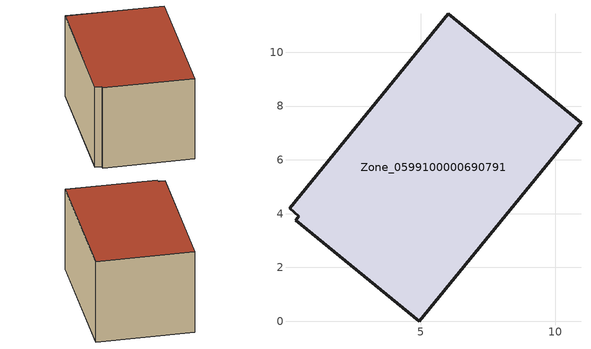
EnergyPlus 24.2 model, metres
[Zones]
Zone_0599100000690791
 floor ground (C_G): 0.35,3.76 0.46,3.9 0.12,4.2 6.02,11.43 10.96,7.38 4.94,0 z0
 wall outside (C_F): 4.94,0 10.96,7.38 6.02,11.43 0.12,4.2 0.46,3.9 0.35,3.76 4.94,0 z0:5.79
 roof outside (C_R): 0.46,3.9 0.35,3.76 4.94,0 10.96,7.38 6.02,11.43 0.12,4.2 z5.79
[BUILDING]
Pand.0599100000690791: North Axis=0; Terrain=City; Loads Convergence Tolerance Value=0.04; Temperature Convergence Tolerance Value=0.4; Solar Distribution=FullExterior; Maximum Number of Warmup Days=25; Minimum Number of Warmup Days=1
[Site:Location]
Rotterdam.The.Hague.AP_ZH_NLD Design_Conditions: Latitude=51.96; Longitude=4.45; Time Zone=1; Elevation=-4.5
[SITE:GROUNDTEMPERATURE:BUILDINGSURFACE]
18, 18, 18, 18, 18, 18, 18, 18, 18, 18, 18, 18
[MATERIAL] Thermal Absorptance=0.9; Solar Absorptance=0.7; Visible Absorptance=0.7
Name | Roughness | Thickness | Conductivity | Density | Specific Heat
G.TI.1946-1964 | MediumSmooth | 0.15 | 1 | 540 | 1210
F.TI.1946-1964 | Rough | 0.3 | 0.857143 | 1920 | 840
R.TI.1946-1964 | MediumRough | 0.2 | 0.277778 | 1500 | 1000
[CONSTRUCTION]
C_G: G.TI.1946-1964
C_F: F.TI.1946-1964
C_R: R.TI.1946-1964
[ZONE]
Zone_0599100000690791: Type=1; Multiplier=1; Ceiling Height=Autocalculate; Volume=Autocalculate; Floor Area=autocalculate; Part of Total Floor Area=Yes
[ZONEINFILTRATION:DESIGNFLOWRATE]
Infil_Zone_0599100000690791: Zone or ZoneList or Space or SpaceList=Zone_0599100000690791; Schedule=AlwaysOn; Design Flow Rate Calculation Method=Flow/Area; Flow Rate per Floor Area=0.003; Constant Term Coefficient=1; Temperature Term Coefficient=0; Velocity Term Coefficient=0; Velocity Squared Term Coefficient=0
[HVACTEMPLATE:ZONE:IDEALLOADSAIRSYSTEM]
Zone_0599100000690791: Maximum Heating Supply Air Temperature=50; Minimum Cooling Supply Air Temperature=13; Maximum Heating Supply Air Humidity Ratio=0.0156; Minimum Cooling Supply Air Humidity Ratio=0.0077; Heating Limit=NoLimit; Cooling Limit=NoLimit; Dehumidification Control Type=ConstantSensibleHeatRatio; Cooling Sensible Heat Ratio=0.7; Dehumidification Setpoint=60; Humidification Control Type=None; Humidification Setpoint=30; Outdoor Air Method=None; Outdoor Air Flow Rate per Person=0.00944; Outdoor Air Flow Rate per Zone Floor Area=0; Outdoor Air Flow Rate per Zone=0; Demand Controlled Ventilation Type=None; Outdoor Air Economizer Type=NoEconomizer; Heat Recovery Type=None; Sensible Heat Recovery Effectiveness=0.7; Latent Heat Recovery Effectiveness=0.65
[ZONECONTROL:THERMOSTAT]
ThermostatControl_Zone_0599100000690791: Zone or ZoneList=Zone_0599100000690791; Control Type Schedule=DualSetpointControlType; Control 1=Thermostat_Zone_0599100000690791; Temperature Difference Between Cutout And Setpoint=0
[THERMOSTATSETPOINT:DUALSETPOINT]
Thermostat_Zone_0599100000690791: Heating Setpoint Temperature Schedule=HeatingSetpoint_Zone_0599100000690791; Cooling Setpoint Temperature Schedule=CoolingSetpoint_Zone_0599100000690791
[SCHEDULE:COMPACT]
HeatingSetpoint_Zone_0599100000690791: Through: 12/31, For: AllDays, Until: 24:00, 21
CoolingSetpoint_Zone_0599100000690791: Through: 12/31, For: AllDays, Until: 24:00, 24
DualSetpointControlType: Through: 12/31, For: AllDays, Until: 24:00, 4
AlwaysOn: Through: 12/31, For: AllDays, Until: 24:00, 1
